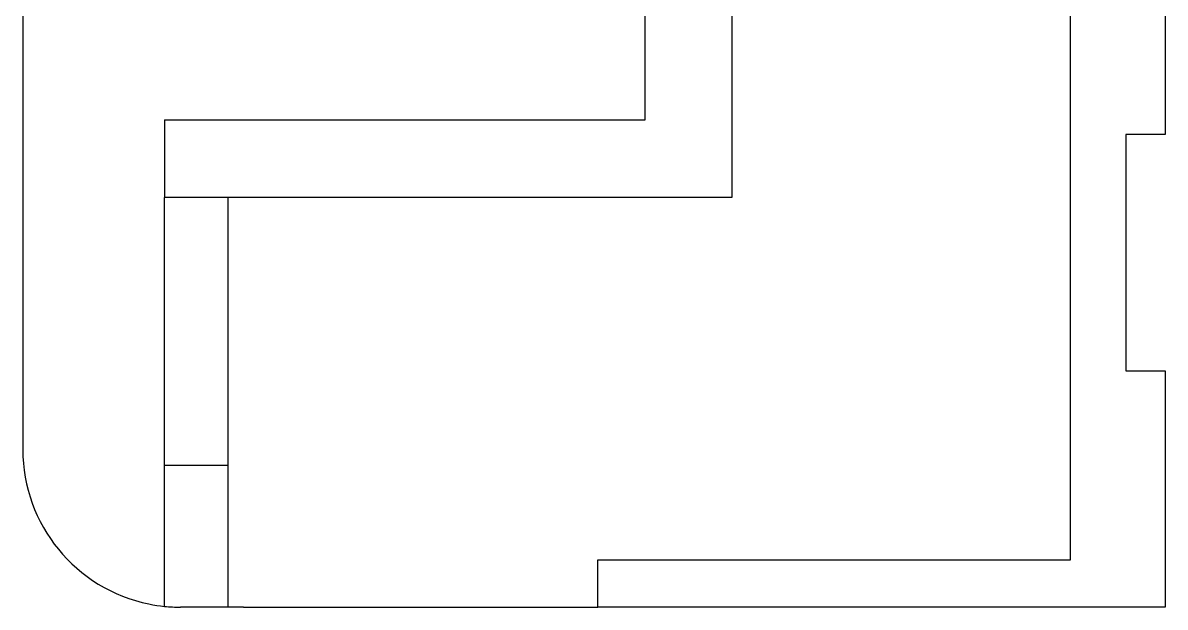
# Model space of a CAD drawing. Header units: millimetres. Extents: x 6 to 20.8, y 5.4 to 14.8.
# Drawn here: x 6.05 to 13.3, y 5.43 to 9.14 of the extents above; entities that cross this region are included whole.
import ezdxf

# ---------------------------------------------------------------- set-up
doc = ezdxf.new("R2010")
doc.units = ezdxf.units.MM
doc.layers.add('CUT', color=1, linetype='Continuous')
doc.layers.add('RASTER', color=82, linetype='Continuous')

msp = doc.modelspace()

# ---------------------------------------------------------------- linework, layer by layer
at = {"layer": 'CUT', "linetype": 'Continuous', "lineweight": 25}
for p, q in [((6.0508, 13.4314), (6.0508, 6.4314)), ((13.3008, 10.4314), (13.3008, 8.4314)), ((13.3008, 8.4314), (13.0508, 8.4314)), ((13.0508, 8.4314), (13.0508, 6.9314)), ((6.9508, 6.3314), (6.9508, 8.0314)), ((7.3508, 8.0314), (6.9508, 8.0314)), ((7.3508, 8.0314), (7.3508, 6.3314)), ((13.0508, 6.9314), (13.3008, 6.9314)), ((13.3008, 6.9314), (13.3008, 5.4314)), ((6.9508, 6.3314), (7.3508, 6.3314)), ((7.4508, 5.4314), (7.0508, 5.4314)), ((7.4508, 5.4314), (9.7008, 5.4314)), ((13.3008, 5.4314), (9.7008, 5.4314))]:
    msp.add_line(p, q, dxfattribs=at)
for start, end in [(180, 258.46304), (258.46304, 270)]:
    msp.add_arc((7.0508, 6.4314), 1, start, end, dxfattribs=at)
at = {"layer": 'RASTER', "linetype": 'Continuous', "lineweight": 25}
for p, q in [((10.0008, 8.5228), (10.0008, 13.4314)), ((10.5508, 13.4314), (10.5508, 8.0314)), ((13.3008, 10.4314), (13.3008, 8.4314)), ((12.7008, 5.7314), (12.7008, 10.1314)), ((6.9508, 8.5228), (10.0008, 8.5228)), ((6.9508, 8.5228), (6.9508, 8.0314)), ((13.3008, 8.4314), (13.0508, 8.4314)), ((13.0508, 8.4314), (13.0508, 6.9314)), ((6.9508, 5.4364), (6.9508, 8.0314)), ((10.5508, 8.0314), (7.3508, 8.0314)), ((7.3508, 8.0314), (7.3508, 5.4314)), ((13.0508, 6.9314), (13.3008, 6.9314)), ((13.3008, 6.9314), (13.3008, 5.4314)), ((9.7008, 5.7314), (12.7008, 5.7314)), ((9.7008, 5.4314), (9.7008, 5.7314)), ((7.3508, 5.4314), (7.0508, 5.4314)), ((13.3008, 5.4314), (9.7008, 5.4314))]:
    msp.add_line(p, q, dxfattribs=at)
msp.add_arc((7.0508, 6.4314), 1, 264.26083, 270, dxfattribs=at)

doc.saveas('drawing.dxf')
